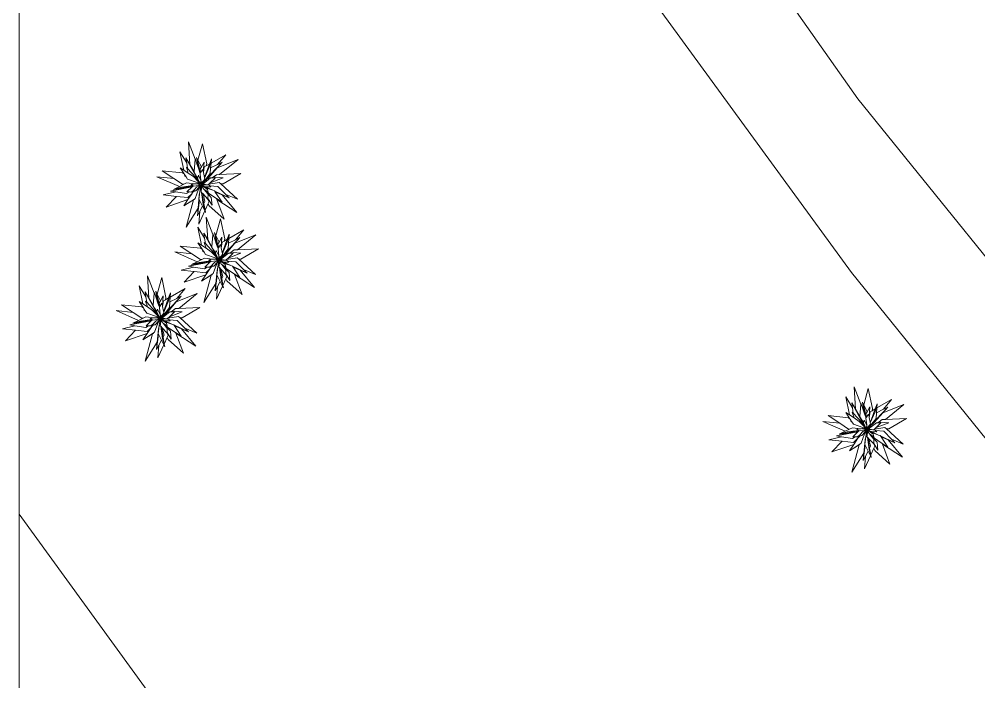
# Model space of a CAD drawing. Header units: metres. Extents: x -460 to 31334, y -1777 to 24987.
# Drawn here: x 244.245 to 245.965, y -582.461 to -581.274 of the extents above; entities that cross this region are included whole.
import ezdxf

# ---------------------------------------------------------------- set-up
doc = ezdxf.new("R2010")
doc.units = ezdxf.units.M
doc.header["$MEASUREMENT"] = 0
doc.layers.add('01 FURNITURE', color=8, linetype='Continuous')
doc.layers.add('TREES PLANTS', color=82, linetype='Continuous', lineweight=5)
picture_1 = doc.add_image_def('image5.png', size_in_pixel=(1080, 1920))

# ---------------------------------------------------------------- blocks, each defined once
blk = doc.blocks.new('TREES_05')
at = {"layer": 'TREES PLANTS', "color": 82, "true_color": 0x34d100}
for p, q in [((-0.284, 0.993), (-0.026, 0.547)), ((-0.261, 0.46), (-0.284, 0.993)), ((-0.428, 0.398), (-0.638, 0.925)), ((-0.638, 0.925), (-0.261, 0.46)), ((-0.023, 0.491), (0.361, 0.911)), ((0.361, 0.911), (0.238, 0.613)), ((0.254, 0.527), (0.691, 0.89)), ((0.691, 0.89), (0.365, 0.388)), ((-0.547, 0.244), (-0.76, 0.618)), ((-0.76, 0.618), (-0.514, 0.409)), ((-0.571, 0.523), (-0.103, 0.082)), ((-0.514, 0.409), (-0.571, 0.523)), ((-0.571, 0.523), (-0.428, 0.398)), ((-0.191, 0.348), (-0.175, 0.547)), ((-0.175, 0.547), (-0.053, 0.224)), ((-0.06, 0.449), (-0.023, 0.491)), ((-0.026, 0.547), (-0.023, 0.491)), ((0.039, 0.417), (0.238, 0.613)), ((0.329, 0.702), (0.156, 0.337)), ((0.254, 0.527), (0.179, 0.352)), ((0.179, 0.352), (0.437, 0.523)), ((0.238, 0.613), (0.329, 0.702)), ((0.329, 0.702), (0.254, 0.527)), ((0.437, 0.523), (0.343, 0.379)), ((0.365, 0.388), (0.864, 0.575)), ((0.864, 0.575), (0.52, 0.191)), ((-0.45, 0.199), (-0.652, 0.252)), ((-0.652, 0.252), (-0.525, 0.204)), ((-0.652, 0.252), (-0.547, 0.244)), ((-0.547, 0.244), (-0.427, 0.235)), ((-0.427, 0.235), (-0.514, 0.409)), ((-0.428, 0.398), (-0.179, 0.181)), ((-0.257, 0.38), (-0.261, 0.46)), ((-0.175, 0.272), (-0.257, 0.38)), ((-0.173, 0.32), (-0.191, 0.348)), ((-0.176, 0.233), (-0.175, 0.272)), ((-0.175, 0.272), (-0.173, 0.32)), ((-0.173, 0.32), (-0.172, 0.349)), ((-0.172, 0.349), (-0.053, 0.224)), ((-0.018, 0.188), (-0.06, 0.449)), ((0.023, 0.214), (0.039, 0.417)), ((0.023, 0.214), (0.049, 0.242)), ((0.133, 0.289), (0.047, 0.108)), ((0.049, 0.242), (0.047, 0.108)), ((0.089, 0.163), (0.133, 0.289)), ((0.133, 0.289), (0.148, 0.332)), ((0.148, 0.332), (0.156, 0.337)), ((0.156, 0.337), (0.179, 0.352)), ((0.178, 0.121), (0.314, 0.249)), ((0.343, 0.379), (0.215, 0.185)), ((0.314, 0.249), (0.512, 0.271)), ((0.343, 0.379), (0.365, 0.388)), ((0.512, 0.271), (0.343, 0.167)), ((-1.037, 0.03), (-0.533, 0.138)), ((-0.624, -0.084), (-1.037, 0.03)), ((-0.624, -0.084), (-0.454, 0.001)), ((-0.574, 0.069), (-0.325, 0.049)), ((-0.454, 0.001), (-0.574, 0.069)), ((-0.533, 0.138), (-0.479, 0.124)), ((-0.479, 0.124), (-0.525, 0.204)), ((-0.525, 0.204), (-0.24, 0.098)), ((-0.451, 0.075), (-0.479, 0.124)), ((-0.401, -0.03), (-0.454, 0.001)), ((-0.308, 0.053), (-0.451, 0.075)), ((-0.171, 0.08), (-0.45, 0.199)), ((-0.427, 0.235), (-0.285, 0.225)), ((-0.391, 0.036), (-0.325, 0.049)), ((-0.312, -0.018), (-0.391, 0.036)), ((-0.325, 0.049), (-0.308, 0.053)), ((-0.308, 0.053), (-0.188, 0.077)), ((-0.285, 0.225), (-0.103, 0.082)), ((-0.188, 0.077), (-0.24, 0.098)), ((-0.24, 0.098), (-0.184, 0.078)), ((-0.188, 0.077), (-0.184, 0.078)), ((-0.184, 0.078), (-0.171, 0.08)), ((-0.179, 0.181), (-0.075, 0.063)), ((-0.019, 0.037), (-0.176, 0.233)), ((-0.171, 0.08), (-0.144, 0.086)), ((-0.144, 0.086), (-0.104, 0.052)), ((-0.021, 0.016), (-0.104, 0.052)), ((-0.104, 0.052), (-0.094, 0.044)), ((-0.103, 0.082), (-0.062, 0.049)), ((-0.094, 0.044), (-0.043, 0.025)), ((-0.094, 0.044), (-0.08, 0.032)), ((-0.06, 0.024), (-0.08, 0.032)), ((-0.08, 0.032), (-0.066, 0.02)), ((-0.075, 0.063), (-0.062, 0.049)), ((-0.044, 0.042), (-0.075, 0.063)), ((-0.066, 0.02), (-0.054, 0.019)), ((-0.066, 0.02), (-0.059, 0.014)), ((-0.062, 0.049), (-0.046, 0.037)), ((-0.06, 0.024), (-0.054, 0.019)), ((-0.052, 0.021), (-0.06, 0.024)), ((-0.05, 0.015), (-0.059, 0.014)), ((-0.059, 0.014), (-0.058, 0.014)), ((-0.055, 0.013), (-0.058, 0.014)), ((-0.058, 0.014), (-0.056, 0.012)), ((-0.055, 0.013), (-0.056, 0.012)), ((-0.056, 0.012), (-0.052, 0.008)), ((-0.046, 0.012), (-0.055, 0.013)), ((-0.054, 0.019), (-0.053, 0.019)), ((-0.053, 0.224), (-0.018, 0.188)), ((-0.052, 0.021), (-0.053, 0.019)), ((-0.053, 0.019), (-0.045, 0.018)), ((-0.045, 0.018), (-0.052, 0.021)), ((-0.052, 0.008), (-0.047, 0.007)), ((-0.052, 0.008), (-0.049, 0.006)), ((-0.042, 0.016), (-0.05, 0.015)), ((-0.05, 0.015), (-0.046, 0.012)), ((-0.047, 0.007), (-0.049, 0.006)), ((-0.049, 0.006), (-0.046, 0.004)), ((-0.044, 0.042), (-0.046, 0.037)), ((-0.046, 0.037), (-0.021, 0.016)), ((-0.046, 0.004), (-0.029, 0.002)), ((-0.046, 0.004), (-0.042, 0)), ((-0.045, 0.018), (-0.039, 0.017)), ((-0.029, 0.031), (-0.044, 0.042)), ((-0.043, 0.025), (-0.028, 0.01)), ((-0.043, 0.025), (-0.039, 0.023)), ((-0.039, 0.017), (-0.042, 0.016)), ((-0.028, 0.01), (-0.042, 0.016)), ((-0.029, 0.002), (-0.042, 0)), ((-0.042, 0), (-0.041, 0)), ((-0.041, 0), (-0.029, 0.002)), ((-0.039, 0.023), (-0.028, 0.01)), ((-0.039, 0.023), (-0.021, 0.016)), ((-0.019, 0.037), (-0.019, 0.035)), ((-0.016, 0.033), (-0.019, 0.037)), ((-0.018, 0.188), (-0.001, 0.169)), ((-0.013, 0.053), (-0.016, 0.033)), ((-0.012, 0.06), (-0.013, 0.053)), ((-0.008, 0.055), (-0.013, 0.053)), ((-0.011, 0.067), (-0.012, 0.06)), ((-0.008, 0.055), (-0.012, 0.06)), ((-0.009, 0.086), (-0.011, 0.067)), ((-0.003, 0.053), (-0.011, 0.067)), ((-0.008, 0.005), (-0.011, -0.003)), ((-0.006, 0.109), (-0.009, 0.086)), ((-0.009, 0.086), (-0.002, 0.065)), ((-0.003, 0.047), (-0.008, 0.055)), ((0, 0.008), (-0.008, 0.005)), ((-0.001, 0.145), (-0.006, 0.109)), ((-0.003, 0.089), (-0.006, 0.109)), ((-0.003, 0.089), (-0.002, 0.079)), ((-0.002, 0.085), (-0.003, 0.089)), ((-0.003, 0.053), (-0.002, 0.065)), ((-0.003, 0.047), (-0.003, 0.053)), ((-0.003, 0.007), (-0.003, 0.047)), ((-0.002, 0.085), (-0.001, 0.145)), ((-0.002, 0.079), (-0.002, 0.085)), ((-0.002, 0.065), (-0.002, 0.079)), ((-0.001, 0.169), (0, 0.188)), ((-0.001, 0.145), (-0.001, 0.169)), ((0, 0.188), (0.023, 0.214)), ((0.008, 0.003), (0, 0.008)), ((0.023, 0.049), (0.002, 0.008)), ((0.004, 0.006), (0.031, 0.043)), ((0.038, 0.02), (0.007, 0.004)), ((0.008, -0.006), (0.008, 0.003)), ((0.029, 0.061), (0.023, 0.049)), ((0.031, 0.044), (0.023, 0.049)), ((0.047, 0.097), (0.029, 0.061)), ((0.045, 0.088), (0.029, 0.061)), ((0.031, 0.044), (0.045, 0.088)), ((0.031, 0.043), (0.061, 0.083)), ((0.031, 0.043), (0.031, 0.044)), ((0.036, -0.003), (0.051, 0.001)), ((0.046, 0.024), (0.037, 0.016)), ((0.037, 0.016), (0.038, 0.02)), ((0.046, 0.024), (0.038, 0.02)), ((0.041, 0.011), (0.053, 0.021)), ((0.055, 0.009), (0.041, 0.011)), ((0.089, 0.163), (0.045, 0.088)), ((0.053, 0.028), (0.046, 0.024)), ((0.047, 0.108), (0.047, 0.097)), ((0.054, 0.002), (0.048, -0.001)), ((0.048, -0.001), (0.051, 0.001)), ((0.051, 0.007), (0.055, 0.008)), ((0.055, 0.007), (0.051, 0.007)), ((0.051, 0.001), (0.055, 0.005)), ((0.066, 0.035), (0.053, 0.028)), ((0.053, 0.021), (0.053, 0.028)), ((0.053, 0.021), (0.06, 0.026)), ((0.054, 0.002), (0.055, 0.002)), ((0.055, 0.002), (0.054, 0.002)), ((0.055, 0.008), (0.055, 0.009)), ((0.055, 0.008), (0.056, 0.009)), ((0.056, 0.009), (0.055, 0.009)), ((0.055, 0.005), (0.055, 0.007)), ((0.057, 0.006), (0.055, 0.007)), ((0.055, 0.005), (0.057, 0.006)), ((0.062, 0.006), (0.055, 0.002)), ((0.055, 0.002), (0.07, 0.005)), ((0.055, 0.002), (0.055, 0.002)), ((0.059, 0.009), (0.056, 0.009)), ((0.057, 0.006), (0.059, 0.009)), ((0.066, 0.008), (0.059, 0.009)), ((0.06, 0.026), (0.08, 0.043)), ((0.06, 0.026), (0.066, 0.035)), ((0.061, 0.083), (0.089, 0.163)), ((0.061, 0.083), (0.112, 0.154)), ((0.066, 0.008), (0.062, 0.006)), ((0.07, 0.005), (0.062, 0.006)), ((0.08, 0.043), (0.066, 0.035)), ((0.075, 0.007), (0.066, 0.008)), ((0.07, 0.005), (0.075, 0.007)), ((0.119, 0.001), (0.073, -0.008)), ((0.119, 0.001), (0.075, 0.007)), ((0.098, 0.052), (0.08, 0.043)), ((0.107, 0.064), (0.098, 0.052)), ((0.149, 0.122), (0.107, 0.064)), ((0.107, 0.064), (0.178, 0.121)), ((0.112, 0.154), (0.183, 0.169)), ((0.134, -0.001), (0.119, 0.001)), ((0.215, 0.185), (0.149, 0.122)), ((0.183, 0.169), (0.149, 0.122)), ((0.188, 0.006), (0.175, -0.007)), ((0.178, 0.121), (0.241, 0.171)), ((0.188, 0.006), (0.496, 0.048)), ((0.197, 0.015), (0.188, 0.006)), ((0.465, 0.063), (0.197, 0.015)), ((0.227, 0.043), (0.197, 0.015)), ((0.349, 0.159), (0.227, 0.043)), ((0.227, 0.043), (0.416, 0.089)), ((0.241, 0.171), (0.343, 0.167)), ((0.343, 0.167), (0.357, 0.167)), ((0.349, 0.159), (0.416, 0.194)), ((0.357, 0.167), (0.349, 0.159)), ((0.537, 0.026), (0.388, -0.048)), ((0.416, 0.194), (0.467, 0.171)), ((0.416, 0.089), (0.465, 0.063)), ((0.635, 0.094), (0.465, 0.063)), ((0.52, 0.191), (0.467, 0.171)), ((0.467, 0.171), (0.635, 0.094)), ((0.496, 0.048), (0.696, 0.105)), ((0.655, 0.085), (0.537, 0.026)), ((0.537, 0.026), (0.664, -0.04)), ((0.696, 0.105), (0.635, 0.094)), ((0.696, 0.105), (0.655, 0.085)), ((0.655, 0.085), (0.986, -0.064)), ((-1.082, -0.327), (-0.644, -0.158)), ((-0.492, -0.061), (-0.692, -0.118)), ((-0.692, -0.118), (-0.624, -0.084)), ((-0.692, -0.118), (-0.576, -0.097)), ((-0.679, -0.387), (-0.115, -0.079)), ((-0.667, -0.156), (-0.53, -0.11)), ((-0.644, -0.158), (-0.667, -0.156)), ((-0.335, -0.182), (-0.644, -0.158)), ((-0.576, -0.097), (-0.397, -0.065)), ((-0.53, -0.11), (-0.576, -0.097)), ((-0.53, -0.11), (-0.397, -0.065)), ((-0.516, -0.29), (-0.335, -0.182)), ((-0.313, -0.036), (-0.492, -0.061)), ((-0.415, -0.348), (-0.184, -0.136)), ((-0.312, -0.018), (-0.401, -0.03)), ((-0.397, -0.065), (-0.313, -0.036)), ((-0.321, -0.183), (-0.335, -0.182)), ((-0.205, -0.109), (-0.321, -0.183)), ((-0.313, -0.036), (-0.29, -0.029)), ((-0.296, -0.029), (-0.312, -0.018)), ((-0.298, -0.33), (-0.211, -0.198)), ((-0.29, -0.029), (-0.296, -0.029)), ((-0.183, -0.017), (-0.29, -0.029)), ((-0.242, -0.074), (-0.111, -0.011)), ((-0.179, -0.092), (-0.242, -0.074)), ((-0.211, -0.198), (-0.083, -0.076)), ((-0.205, -0.109), (-0.089, -0.058)), ((-0.179, -0.092), (-0.205, -0.109)), ((-0.184, -0.136), (-0.115, -0.079)), ((-0.075, -0.004), (-0.183, -0.017)), ((-0.183, -0.017), (-0.12, -0.01)), ((-0.172, -0.094), (-0.179, -0.092)), ((-0.08, -0.051), (-0.172, -0.094)), ((-0.059, -0.104), (-0.144, -0.345)), ((-0.075, -0.004), (-0.12, -0.01)), ((-0.12, -0.01), (-0.069, -0.006)), ((-0.115, -0.079), (-0.089, -0.058)), ((-0.111, -0.011), (-0.054, -0.012)), ((-0.089, -0.058), (-0.08, -0.051)), ((-0.083, -0.076), (-0.048, -0.043)), ((-0.066, -0.053), (-0.083, -0.076)), ((-0.057, -0.04), (-0.08, -0.051)), ((-0.044, -0.001), (-0.075, -0.004)), ((-0.069, -0.006), (-0.061, -0.004)), ((-0.069, -0.006), (-0.062, -0.005)), ((-0.066, -0.053), (-0.048, -0.043)), ((-0.061, -0.046), (-0.066, -0.053)), ((-0.062, -0.005), (-0.039, -0.003)), ((-0.061, -0.004), (-0.062, -0.005)), ((-0.061, -0.004), (-0.044, -0.001)), ((-0.061, -0.046), (-0.044, -0.039)), ((-0.057, -0.04), (-0.061, -0.046)), ((-0.042, -0.053), (-0.059, -0.104)), ((-0.051, -0.086), (-0.059, -0.104)), ((-0.047, -0.035), (-0.057, -0.04)), ((-0.039, -0.003), (-0.054, -0.012)), ((-0.054, -0.012), (0, -0.013)), ((-0.051, -0.086), (-0.03, -0.055)), ((-0.035, -0.055), (-0.051, -0.086)), ((-0.051, -0.371), (-0.023, -0.165)), ((-0.048, -0.043), (-0.043, -0.038)), ((-0.033, -0.029), (-0.047, -0.035)), ((-0.047, -0.035), (-0.044, -0.039)), ((-0.041, -0.001), (-0.044, -0.001)), ((-0.044, -0.039), (-0.043, -0.038)), ((-0.043, -0.038), (-0.033, -0.029)), ((-0.04, -0.049), (-0.042, -0.053)), ((-0.042, -0.053), (-0.037, -0.051)), ((-0.041, 0), (-0.041, -0.001)), ((-0.036, -0.036), (-0.04, -0.049)), ((-0.039, -0.048), (-0.04, -0.049)), ((-0.023, -0.029), (-0.039, -0.048)), ((-0.039, -0.048), (-0.037, -0.051)), ((-0.037, -0.051), (-0.03, -0.046)), ((-0.036, -0.036), (-0.023, -0.029)), ((-0.035, -0.035), (-0.036, -0.036)), ((-0.035, -0.035), (-0.023, -0.029)), ((-0.033, -0.029), (-0.035, -0.035)), ((-0.03, -0.046), (-0.035, -0.055)), ((-0.035, -0.055), (-0.03, -0.055)), ((0, -0.013), (-0.033, -0.029)), ((-0.033, -0.029), (-0.033, -0.029)), ((-0.03, -0.055), (-0.026, -0.049)), ((-0.028, -0.115), (-0.025, -0.105)), ((-0.024, -0.15), (-0.028, -0.115)), ((-0.026, -0.049), (-0.026, -0.056)), ((-0.026, -0.056), (-0.016, -0.057)), ((-0.026, -0.056), (-0.026, -0.078)), ((-0.026, -0.078), (-0.016, -0.057)), ((-0.026, -0.078), (-0.025, -0.105)), ((-0.025, -0.105), (-0.009, -0.06)), ((-0.024, -0.15), (-0.023, -0.165)), ((-0.023, -0.159), (-0.024, -0.15)), ((-0.01, -0.259), (-0.023, -0.159)), ((-0.023, -0.165), (-0.023, -0.159)), ((-0.016, -0.057), (-0.009, -0.042)), ((-0.011, -0.003), (-0.006, -0.01)), ((0.018, -0.219), (-0.01, -0.259)), ((-0.009, -0.06), (-0.007, -0.042)), ((-0.009, -0.06), (-0.005, -0.047)), ((-0.007, -0.042), (-0.006, -0.038)), ((-0.006, -0.01), (0.002, -0.012)), ((-0.006, -0.038), (-0.005, -0.047)), ((-0.005, -0.046), (-0.006, -0.038)), ((-0.005, -0.046), (0.008, -0.01)), ((-0.005, -0.047), (-0.005, -0.046)), ((0.002, -0.012), (0.008, -0.006)), ((0.008, -0.01), (0.014, -0.061)), ((0.009, -0.006), (0.043, -0.038)), ((0.027, -0.054), (0.009, -0.006)), ((0.014, -0.061), (0.018, -0.061)), ((0.014, -0.061), (0.016, -0.075)), ((0.016, -0.038), (0.025, -0.053)), ((0.019, -0.053), (0.016, -0.038)), ((0.018, -0.059), (0.016, -0.038)), ((0.016, -0.075), (0.018, -0.061)), ((0.016, -0.075), (0.032, -0.199)), ((0.018, -0.059), (0.019, -0.053)), ((0.018, -0.061), (0.018, -0.059)), ((0.025, -0.209), (0.018, -0.219)), ((0.018, -0.219), (0.056, -0.5)), ((0.019, -0.053), (0.02, -0.046)), ((0.02, -0.046), (0.025, -0.053)), ((0.025, -0.053), (0.026, -0.054)), ((0.027, -0.206), (0.025, -0.209)), ((0.114, -0.7), (0.025, -0.209)), ((0.026, -0.054), (0.027, -0.054)), ((0.026, -0.054), (0.028, -0.056)), ((0.028, -0.056), (0.027, -0.054)), ((0.032, -0.199), (0.027, -0.206)), ((0.033, -0.212), (0.027, -0.206)), ((0.048, -0.109), (0.028, -0.056)), ((0.033, -0.015), (0.134, -0.001)), ((0.057, -0.01), (0.033, -0.015)), ((0.057, -0.018), (0.033, -0.015)), ((0.038, -0.265), (0.033, -0.212)), ((0.052, -0.233), (0.033, -0.212)), ((0.073, -0.008), (0.036, -0.003)), ((0.056, -0.007), (0.036, -0.003)), ((0.049, -0.032), (0.036, -0.023)), ((0.04, -0.02), (0.057, -0.019)), ((0.043, -0.038), (0.049, -0.032)), ((0.043, -0.038), (0.061, -0.054)), ((0.118, -0.174), (0.048, -0.109)), ((0.106, -0.07), (0.049, -0.032)), ((0.154, -0.772), (0.052, -0.233)), ((0.175, -0.362), (0.052, -0.233)), ((0.057, -0.01), (0.056, -0.007)), ((0.064, -0.009), (0.056, -0.007)), ((0.064, -0.009), (0.057, -0.01)), ((0.057, -0.019), (0.057, -0.018)), ((0.064, -0.019), (0.057, -0.018)), ((0.057, -0.019), (0.064, -0.019)), ((0.061, -0.054), (0.148, -0.135)), ((0.061, -0.054), (0.106, -0.07)), ((0.073, -0.008), (0.064, -0.009)), ((0.178, -0.034), (0.064, -0.019)), ((0.106, -0.07), (0.34, -0.153)), ((0.119, -0.17), (0.134, -0.189)), ((0.175, -0.007), (0.134, -0.001)), ((0.154, -0.208), (0.134, -0.189)), ((0.134, -0.189), (0.18, -0.246)), ((0.148, -0.135), (0.151, -0.176)), ((0.193, -0.219), (0.151, -0.176)), ((0.151, -0.176), (0.154, -0.208)), ((0.258, -0.052), (0.178, -0.034)), ((0.367, -0.059), (0.178, -0.034)), ((0.215, -0.233), (0.193, -0.219)), ((0.215, -0.233), (0.32, -0.339)), ((0.37, -0.336), (0.215, -0.233)), ((0.587, -0.081), (0.258, -0.052)), ((0.34, -0.153), (0.355, -0.176)), ((0.355, -0.176), (0.366, -0.18)), ((0.355, -0.176), (0.47, -0.349)), ((0.366, -0.18), (0.379, -0.2)), ((0.388, -0.048), (0.367, -0.059)), ((1.067, -0.385), (0.379, -0.2)), ((0.379, -0.2), (0.47, -0.349)), ((0.776, -0.098), (0.388, -0.048)), ((0.587, -0.081), (1.067, -0.385)), ((0.776, -0.098), (0.587, -0.081)), ((0.986, -0.064), (0.664, -0.04)), ((0.664, -0.04), (0.776, -0.098)), ((-0.516, -0.29), (-1.082, -0.327)), ((-0.828, -0.538), (-0.553, -0.369)), ((-0.373, -0.444), (-0.828, -0.538)), ((-0.679, -0.387), (-0.516, -0.29)), ((-0.553, -0.369), (-0.679, -0.387)), ((-0.415, -0.348), (-0.553, -0.369)), ((-0.298, -0.33), (-0.446, -0.376)), ((-0.446, -0.376), (-0.415, -0.348)), ((-0.276, -0.432), (-0.433, -0.536)), ((-0.433, -0.536), (-0.373, -0.444)), ((-0.373, -0.444), (-0.298, -0.33)), ((-0.354, -0.983), (-0.301, -0.47)), ((-0.301, -0.47), (-0.276, -0.432)), ((-0.26, -0.421), (-0.276, -0.432)), ((-0.2, -0.382), (-0.26, -0.421)), ((-0.216, -0.412), (-0.26, -0.421)), ((-0.2, -0.382), (-0.216, -0.412)), ((-0.144, -0.345), (-0.2, -0.382)), ((-0.016, -0.471), (-0.161, -0.691)), ((-0.016, -0.44), (-0.051, -0.371)), ((-0.016, -0.44), (-0.016, -0.471)), ((0.039, -0.551), (-0.016, -0.44)), ((0.154, -0.772), (0.038, -0.265)), ((0.178, -0.301), (0.175, -0.362)), ((0.22, -0.371), (0.175, -0.646)), ((0.18, -0.246), (0.178, -0.301)), ((0.178, -0.301), (0.22, -0.371)), ((0.32, -0.339), (0.288, -0.628)), ((0.37, -0.336), (0.558, -0.885)), ((0.531, -0.442), (0.37, -0.336)), ((0.47, -0.349), (0.531, -0.442)), ((-0.161, -0.691), (-0.354, -0.983)), ((0.039, -0.551), (-0.206, -1.117)), ((-0.206, -1.117), (-0.161, -0.691)), ((0.114, -0.7), (0.039, -0.551)), ((0.056, -0.5), (0.114, -0.7)), ((0.175, -0.646), (0.154, -0.772)), ((0.251, -0.96), (0.175, -0.646)), ((0.288, -0.628), (0.251, -0.96)), ((0.558, -0.885), (0.288, -0.628))]:
    blk.add_line(p, q, dxfattribs=at)

msp = doc.modelspace()

# ---------------------------------------------------------------- linework, layer by layer
at = {"layer": '01 FURNITURE', "color": 250, "lineweight": 9}
msp.add_lwpolyline([(244.24487, -573.35795), (251.0819, -573.35795), (251.0819, -585.10217), (244.24487, -585.10217)], close=True, dxfattribs=at)
for points in [[(244.24487, -578.62991), (244.81672, -578.16519), (245.88692, -579.4123), (246.84198, -580.31995), (247.12105, -580.64342), (247.46099, -581.07561), (247.74395, -581.51576), (246.53373, -582.38701), (245.74812, -581.41649), (245.25813, -580.72161), (244.66972, -579.83272), (244.24487, -579.23123)], [(244.24487, -579.60717), (245.12609, -580.89047), (245.7369, -581.72777), (246.37812, -582.52153), (245.13131, -583.38135), (244.24487, -582.16084)]]:
    msp.add_lwpolyline(points, dxfattribs=at)

# ---------------------------------------------------------------- block references
at = {"lineweight": 18, "xscale": 0.07120552588724219, "yscale": 0.07120552588724219, "zscale": 0.07120552588724219, "rotation": 270}
for p in [(244.5714, -581.57093), (244.60342, -581.70577), (244.49821, -581.81091), (245.76503, -582.00971)]:
    msp.add_blockref('TREES_05', p, dxfattribs=at)

# ---------------------------------------------------------------- pictures from other files: only their frames are drawn
at = {"layer": '01 FURNITURE', "color": 250, "lineweight": 9}
image = msp.add_image(picture_1, insert=(244.24487, -585.2892), size_in_units=(6.83703, 12.15472), dxfattribs=at)
image.dxf.flags = 7

doc.saveas('drawing.dxf')
